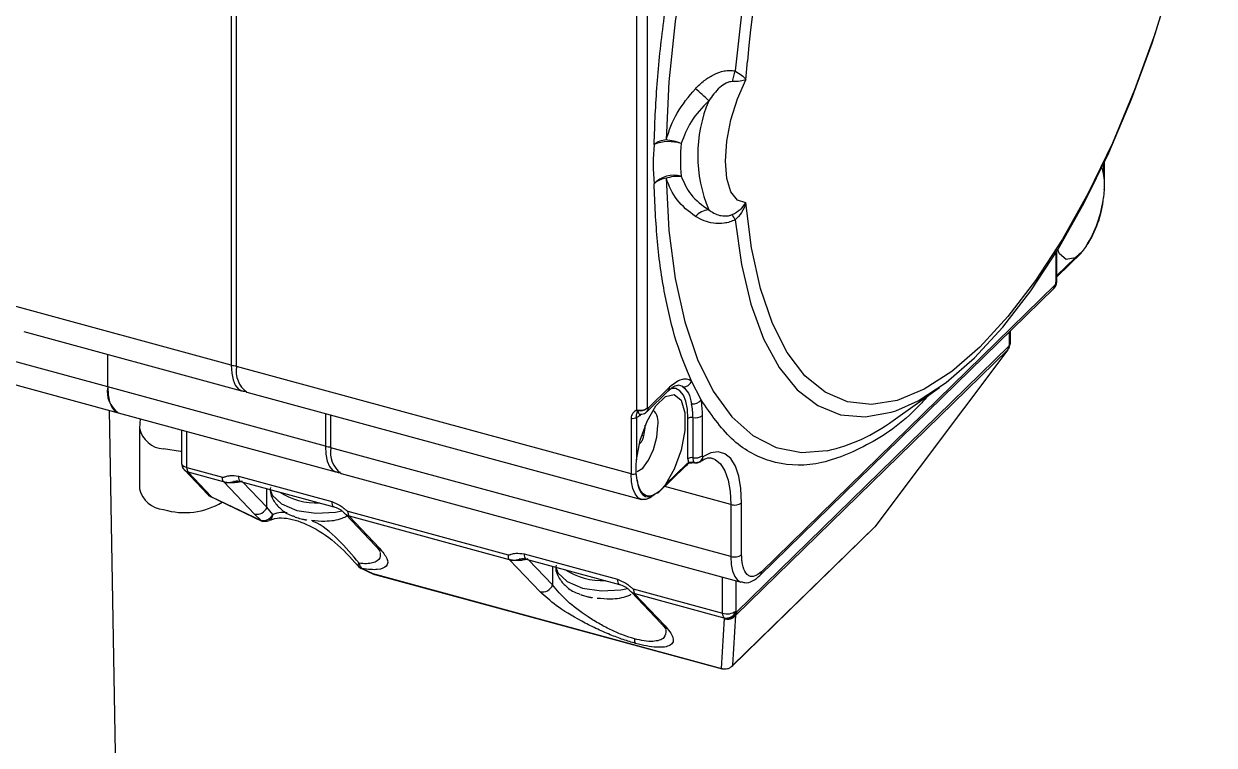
# Model space of a CAD drawing. Header units: millimetres. Extents: x 0 to 3353, y 0 to 2591.
# Drawn here: x 2685.3 to 2744.3, y 1877.1 to 1912.8 of the extents above; entities that cross this region are included whole.
import ezdxf

# ---------------------------------------------------------------- set-up
doc = ezdxf.new("R2010")
doc.units = ezdxf.units.MM
doc.header["$LTSCALE"] = 12

msp = doc.modelspace()

# ---------------------------------------------------------------- linework, layer by layer
at = {"color": 7, "linetype": 'Continuous', "lineweight": 25}
for p, q in [((2695.58, 1925.936), (2695.58, 1895.935)), ((2695.845, 1895.863), (2695.845, 1925.864)), ((2715.656, 1920.479), (2715.656, 1893.703)), ((2716.197, 1893.829), (2716.197, 1920.566)), ((2689.457, 1894.851), (2635.065, 1909.633)), ((2635.576, 1908.36), (2689.968, 1893.577)), ((2738.708, 1905.714), (2738.809, 1905.265)), ((2738.832, 1904.663), (2738.832, 1905.977)), ((2738.823, 1904.632), (2738.79, 1904.228)), ((2736.478, 1900.125), (2736.478, 1901.568)), ((2736.478, 1900.31), (2737.699, 1901.501)), ((2737.937, 1901.827), (2737.733, 1901.567)), ((2721.769, 1885.515), (2736.349, 1899.745)), ((2736.401, 1899.913), (2721.844, 1885.705)), ((2695.58, 1895.935), (2684.79, 1898.867)), ((2685.301, 1897.594), (2696.091, 1894.661)), ((2734.182, 1897.087), (2734.182, 1897.63)), ((2720.575, 1883.545), (2734.046, 1896.693)), ((2734.093, 1896.872), (2720.622, 1883.724)), ((2734.046, 1896.693), (2727.456, 1887.934)), ((2734.125, 1896.967), (2734.093, 1896.872)), ((2734.125, 1896.834), (2734.157, 1896.929)), ((2689.457, 1894.851), (2689.457, 1896.464)), ((2715.391, 1890.551), (2695.845, 1895.863)), ((2700.247, 1891.918), (2689.457, 1894.851)), ((2717.293, 1894.842), (2716.243, 1893.817)), ((2718.859, 1894.209), (2718.373, 1895.145)), ((2728.367, 1893.196), (2730.665, 1894.822)), ((2696.356, 1894.589), (2715.902, 1889.277)), ((2716.169, 1893.627), (2717.219, 1894.652)), ((2689.523, 1893.698), (2689.922, 1871.09)), ((2689.968, 1893.577), (2700.758, 1890.645)), ((2691.061, 1893.28), (2691.028, 1892.806)), ((2700.512, 1891.846), (2700.512, 1893.46)), ((2715.391, 1893.309), (2715.391, 1890.551)), ((2715.661, 1893.352), (2715.661, 1891.243)), ((2718.205, 1891.3), (2718.205, 1893.291)), ((2718.444, 1893.34), (2718.444, 1891.349)), ((2718.923, 1891.449), (2718.923, 1893.44)), ((2691.028, 1892.806), (2691.028, 1889.806)), ((2693.116, 1892.722), (2693.116, 1891.089)), ((2720.323, 1886.462), (2700.512, 1891.846)), ((2693.254, 1890.744), (2694.413, 1889.526)), ((2693.382, 1890.861), (2695.147, 1890.381)), ((2716.697, 1889.575), (2718.097, 1890.941)), ((2717.088, 1890.015), (2718.135, 1891.036)), ((2718.098, 1890.942), (2718.18, 1891.019)), ((2718.135, 1891.036), (2718.223, 1891.119)), ((2695.193, 1890.156), (2693.443, 1890.632)), ((2694.602, 1889.414), (2693.443, 1890.632)), ((2696.728, 1888.558), (2695.214, 1890.146)), ((2695.934, 1890.431), (2700.559, 1889.174)), ((2696.036, 1890.176), (2700.662, 1888.919)), ((2701.023, 1890.573), (2720.834, 1885.188)), ((2715.68, 1890.243), (2715.642, 1890.579)), ((2716.732, 1889.641), (2716.534, 1889.509)), ((2694.443, 1889.475), (2697.125, 1888.198)), ((2694.602, 1889.414), (2697.065, 1888.242)), ((2720.323, 1889.034), (2720.323, 1886.462)), ((2720.864, 1886.548), (2720.864, 1889.12)), ((2697.065, 1888.242), (2696.728, 1888.558)), ((2697.632, 1888.54), (2697.344, 1888.894)), ((2701.258, 1888.534), (2702.73, 1886.987)), ((2701.347, 1888.696), (2709.297, 1886.535)), ((2701.42, 1888.46), (2701.412, 1888.459)), ((2701.412, 1888.459), (2702.919, 1886.875)), ((2701.421, 1888.464), (2709.344, 1886.31)), ((2720.382, 1881.017), (2727.409, 1887.875)), ((2727.456, 1887.934), (2720.429, 1881.076)), ((2702.737, 1886.98), (2702.957, 1886.697)), ((2710.085, 1886.585), (2714.71, 1885.328)), ((2710.879, 1884.712), (2709.364, 1886.3)), ((2709.878, 1886.332), (2709.844, 1886.326)), ((2710.187, 1886.33), (2714.812, 1885.073)), ((2701.899, 1885.926), (2702.65, 1885.569)), ((2702.062, 1885.863), (2702.591, 1885.611)), ((2702.591, 1885.611), (2719.86, 1880.918)), ((2702.633, 1885.586), (2719.902, 1880.892)), ((2715.497, 1884.85), (2719.915, 1883.65)), ((2712.986, 1884.539), (2713.251, 1884.467)), ((2715.408, 1884.688), (2716.881, 1883.141)), ((2715.571, 1884.615), (2715.562, 1884.613)), ((2715.562, 1884.613), (2717.07, 1883.029)), ((2715.572, 1884.618), (2719.975, 1883.421)), ((2720.622, 1883.724), (2720.591, 1883.757)), ((2716.887, 1883.134), (2717.117, 1882.848)), ((2719.86, 1880.918), (2720.007, 1883.388)), ((2719.975, 1883.421), (2720.007, 1883.388)), ((2720.429, 1881.076), (2720.575, 1883.545))]:
    msp.add_line(p, q, dxfattribs=at)
at = {"color": 8, "linetype": 'Continuous', "lineweight": 25}
for p, q in [((2721.075, 1910.063), (2721.15, 1910.981)), ((2738.809, 1905.265), (2738.809, 1905.928)), ((2736.432, 1901.493), (2736.432, 1900.029)), ((2736.478, 1900.369), (2737.382, 1901.251)), ((2734.125, 1897.574), (2734.125, 1896.967)), ((2700.247, 1893.532), (2700.247, 1891.918)), ((2715.877, 1893.505), (2715.801, 1893.43)), ((2693.382, 1890.861), (2693.382, 1892.649)), ((2697.344, 1888.894), (2696.154, 1890.144)), ((2697.344, 1888.894), (2697.344, 1889.821)), ((2720.323, 1889.034), (2717.053, 1889.922)), ((2711.494, 1885.048), (2710.305, 1886.298)), ((2711.494, 1885.975), (2711.494, 1885.048)), ((2719.915, 1883.65), (2719.915, 1885.438)), ((2720.591, 1883.757), (2720.591, 1885.255))]:
    msp.add_line(p, q, dxfattribs=at)
at = {"color": 8, "linetype": 'Continuous', "lineweight": 25, "flags": 128}
for points in [[(2739.463, 1945.257), (2739.121, 1945.514), (2737.961, 1946.107), (2736.702, 1946.351), (2735.361, 1946.244), (2733.954, 1945.786), (2732.499, 1944.983), (2731.016, 1943.846), (2729.524, 1942.389), (2728.04, 1940.631), (2726.586, 1938.594), (2725.179, 1936.306), (2723.837, 1933.795), (2722.578, 1931.093), (2721.418, 1928.235), (2720.372, 1925.259), (2719.453, 1922.201), (2718.673, 1919.102), (2718.043, 1916.002), (2717.569, 1912.94), (2717.259, 1909.955), (2717.116, 1907.087)], [(2741.49, 1941.768), (2741.195, 1942.082), (2740.175, 1942.867), (2739.049, 1943.318), (2737.833, 1943.429), (2736.542, 1943.197), (2735.195, 1942.627), (2733.81, 1941.726), (2732.405, 1940.506), (2731.001, 1938.985), (2729.615, 1937.182), (2728.268, 1935.122), (2726.978, 1932.834), (2725.761, 1930.349), (2724.635, 1927.7), (2723.616, 1924.925), (2722.716, 1922.06), (2721.949, 1919.145), (2721.324, 1916.22), (2720.851, 1913.325), (2720.536, 1910.499)], [(2717.116, 1905.191), (2717.259, 1902.602), (2717.569, 1900.223), (2718.043, 1898.085), (2718.673, 1896.216), (2719.453, 1894.64), (2720.372, 1893.376), (2721.418, 1892.442), (2722.578, 1891.849), (2723.837, 1891.604), (2725.108, 1891.698)], [(2720.536, 1903.127), (2720.851, 1900.916), (2721.324, 1898.944), (2721.949, 1897.238), (2722.716, 1895.821), (2723.616, 1894.713), (2724.635, 1893.928), (2725.761, 1893.477), (2726.978, 1893.366), (2728.268, 1893.598), (2728.503, 1893.674)], [(2734.093, 1896.872), (2734.118, 1896.851), (2734.126, 1896.836), (2734.125, 1896.834)], [(2734.157, 1896.929), (2734.157, 1896.931), (2734.15, 1896.946), (2734.125, 1896.967)], [(2695.58, 1895.935), (2695.602, 1895.539), (2695.669, 1895.202), (2695.777, 1894.936), (2695.922, 1894.753), (2696.083, 1894.664)], [(2718.205, 1893.291), (2718.179, 1893.75), (2718.102, 1894.141), (2717.977, 1894.449), (2717.808, 1894.661), (2717.603, 1894.77), (2717.369, 1894.772), (2717.352, 1894.768)], [(2715.72, 1893.667), (2715.733, 1893.611), (2715.751, 1893.565), (2715.775, 1893.531), (2715.803, 1893.51), (2715.832, 1893.503)], [(2716.02, 1892.439), (2716.08, 1892.826), (2716.091, 1892.963)], [(2700.247, 1891.918), (2700.269, 1891.522), (2700.336, 1891.185), (2700.444, 1890.92), (2700.589, 1890.737), (2700.75, 1890.647)], [(2693.116, 1891.651), (2693.07, 1891.653), (2692.228, 1891.782)], [(2719.403, 1891.326), (2719.551, 1891.268), (2719.817, 1891.051), (2720.033, 1890.706), (2720.193, 1890.245), (2720.29, 1889.682), (2720.323, 1889.034)], [(2693.116, 1891.089), (2693.118, 1891.062), (2693.138, 1891.013), (2693.176, 1890.966), (2693.231, 1890.924), (2693.301, 1890.889), (2693.382, 1890.861)], [(2697.505, 1889.777), (2697.608, 1889.501), (2698.073, 1889.06), (2698.83, 1888.743), (2699.765, 1888.6), (2700.735, 1888.651), (2701.06, 1888.716)], [(2700.559, 1889.174), (2700.564, 1889.094), (2700.577, 1889.027), (2700.599, 1888.974), (2700.628, 1888.937), (2700.662, 1888.919)], [(2710.085, 1886.585), (2710.089, 1886.506), (2710.103, 1886.438), (2710.124, 1886.385), (2710.153, 1886.348), (2710.187, 1886.33)], [(2720.323, 1886.462), (2720.346, 1886.066), (2720.412, 1885.729), (2720.52, 1885.463), (2720.665, 1885.28), (2720.831, 1885.189)], [(2711.656, 1885.931), (2711.759, 1885.655), (2712.223, 1885.214), (2712.981, 1884.897), (2713.916, 1884.754), (2714.886, 1884.806), (2715.211, 1884.871)], [(2714.71, 1885.328), (2714.714, 1885.248), (2714.728, 1885.181), (2714.749, 1885.128), (2714.778, 1885.091), (2714.812, 1885.073)]]:
    msp.add_lwpolyline(points, dxfattribs=at)
at = {"color": 7, "linetype": 'Continuous', "lineweight": 25, "flags": 128}
for points in [[(2728.503, 1893.674), (2729.615, 1894.168), (2731.001, 1895.069), (2732.405, 1896.289), (2733.81, 1897.81), (2735.195, 1899.613), (2736.542, 1901.673), (2737.833, 1903.961), (2739.049, 1906.446), (2740.175, 1909.095), (2741.195, 1911.87), (2742.094, 1914.735), (2742.861, 1917.65), (2743.486, 1920.575), (2743.959, 1923.47), (2744.274, 1926.296)], [(2742.203, 1915.172), (2741.33, 1912.326), (2740.333, 1909.566), (2739.229, 1906.93), (2738.031, 1904.455), (2736.757, 1902.176), (2735.425, 1900.126), (2734.055, 1898.334), (2732.664, 1896.824), (2731.274, 1895.619), (2729.903, 1894.736), (2728.571, 1894.186), (2727.297, 1893.979), (2726.1, 1894.115), (2724.995, 1894.595), (2723.998, 1895.411), (2723.125, 1896.551), (2722.386, 1897.999), (2721.793, 1899.735), (2721.354, 1901.734), (2721.075, 1903.968)], [(2721.075, 1903.968), (2720.658, 1904.099), (2720.336, 1904.51), (2720.133, 1905.169), (2720.063, 1906.028), (2720.133, 1907.023), (2720.336, 1908.079), (2720.658, 1909.119), (2721.075, 1910.063)], [(2738.823, 1904.632), (2738.83, 1904.649), (2738.832, 1904.663)], [(2737.382, 1901.251), (2736.945, 1901.157), (2736.61, 1901.445), (2736.523, 1901.642)], [(2689.457, 1894.851), (2689.479, 1894.455), (2689.546, 1894.117), (2689.654, 1893.852), (2689.799, 1893.669), (2689.968, 1893.577)], [(2715.661, 1891.243), (2715.842, 1892.223), (2716.177, 1893.165), (2716.615, 1893.924), (2717.088, 1894.386), (2717.525, 1894.481), (2717.86, 1894.192), (2718.041, 1893.566), (2718.041, 1892.696), (2717.86, 1891.716), (2717.525, 1890.775), (2717.088, 1890.015)], [(2716.243, 1893.817), (2716.236, 1893.811), (2716.229, 1893.807), (2716.222, 1893.805), (2716.215, 1893.806), (2716.209, 1893.808), (2716.204, 1893.813), (2716.2, 1893.82), (2716.197, 1893.829)], [(2715.68, 1890.664), (2715.681, 1890.664), (2715.967, 1890.838), (2716.253, 1891.222), (2716.495, 1891.756), (2716.657, 1892.358), (2716.713, 1892.939)], [(2718.444, 1891.349), (2718.447, 1891.289), (2718.454, 1891.235), (2718.466, 1891.188), (2718.483, 1891.149), (2718.504, 1891.12), (2718.529, 1891.1), (2718.557, 1891.091), (2718.588, 1891.092)], [(2718.947, 1891.393), (2718.941, 1891.395), (2718.937, 1891.399), (2718.933, 1891.404), (2718.929, 1891.41), (2718.926, 1891.418), (2718.925, 1891.427), (2718.923, 1891.438), (2718.923, 1891.449)], [(2720.864, 1889.12), (2720.828, 1889.821), (2720.723, 1890.431), (2720.552, 1890.932), (2720.32, 1891.308), (2720.033, 1891.547), (2719.702, 1891.642), (2719.336, 1891.591), (2718.947, 1891.393)], [(2716.558, 1889.547), (2716.33, 1889.366), (2716.111, 1889.274), (2715.909, 1889.275), (2715.733, 1889.369), (2715.588, 1889.552), (2715.48, 1889.817), (2715.413, 1890.155), (2715.391, 1890.551)], [(2716.534, 1889.509), (2716.384, 1889.457), (2716.243, 1889.448), (2716.112, 1889.481), (2715.993, 1889.556), (2715.889, 1889.672), (2715.801, 1889.828), (2715.731, 1890.019), (2715.68, 1890.243)], [(2715.68, 1890.243), (2715.722, 1890), (2715.786, 1889.793), (2715.871, 1889.627), (2715.976, 1889.507), (2716.097, 1889.433), (2716.232, 1889.409), (2716.379, 1889.434), (2716.534, 1889.509)], [(2727.409, 1887.875), (2727.425, 1887.891), (2727.456, 1887.934)], [(2720.429, 1881.076), (2720.398, 1881.033), (2720.382, 1881.017)]]:
    msp.add_lwpolyline(points, dxfattribs=at)
at = {"color": 7, "linetype": 'Continuous', "lineweight": 25}
for centre, radius, start, end in [((2778.086, 1905.913), 57.161, 149.88499, 174.91311), ((2722.819, 1909.634), 2.441, 159.2408, 171.9871), ((2713.472, 1903.28), 8.138, 44.91319, 51.17098), ((2725.651, 1906.323), 6.963, 157.15918, 202.84082), ((2725.833, 1905.888), 9.356, 174.04044, 185.95956), ((2717.21, 1905.969), 1.121, 94.78999, 127.4934), ((2717.262, 1904.997), 2.002, 72.31284, 111.52932), ((2725.625, 1906.095), 7.797, 174.04044, 185.95956), ((2717.499, 1904.006), 1.332, 73.83915, 136.88195), ((2717.265, 1904.106), 1.096, 97.79995, 132.30297), ((2733.025, 1904.925), 5.807, 327.75714, 353.09924), ((2733.781, 1904.657), 5.027, 325.75042, 355.10596), ((2719.278, 1902.694), 0.927, 92.67635, 139.40929), ((2608.097, 1845.531), 126.332, 27.12321, 27.25687), ((2736.183, 1900.033), 0.249, 331.0353, 358.98669), ((2733.747, 1896.867), 0.346, 329.87266, 0.88876), ((2733.651, 1896.992), 0.5, 322.98292, 341.58054), ((2733.682, 1897.087), 0.5, 341.58054, 0), ((2697.1, 1895.627), 1.277, 169.35156, 234.37442), ((2690.712, 1894.615), 1.277, 169.35156, 234.37442), ((2717.033, 1894.834), 0.26, 315.52287, 1.74289), ((2717.679, 1894.431), 0.505, 56.69898, 85.4473), ((2717.977, 1895.267), 0.414, 267.11135, 342.95752), ((2718.463, 1894.519), 0.502, 261.25328, 321.89052), ((2714.684, 1893.473), 4.239, 359.54865, 9.99981), ((2715.881, 1893.871), 0.281, 216.68513, 231.63349), ((2716.084, 1893.711), 0.366, 181.0283, 186.81428), ((2715.898, 1893.109), 0.833, 348.2306, 46.57905), ((2714.684, 1893.37), 3.76, 359.54865, 9.99981), ((2715.483, 1893.603), 0.308, 252.69603, 305.39891), ((2718.379, 1893.05), 0.297, 77.45918, 126.02418), ((2718.573, 1893.921), 0.595, 257.45918, 306.02418), ((2723.26, 1900.01), 8.516, 282.53305, 306.85037), ((2701.767, 1891.61), 1.277, 169.35156, 234.37442), ((2718.379, 1891.059), 0.297, 77.45918, 126.02418), ((2719.006, 1891.29), 0.802, 179.31567, 192.28762), ((2718.573, 1891.93), 0.595, 257.45918, 306.02418), ((2693.616, 1891.089), 0.5, 180, 223.58527), ((2693.727, 1890.829), 0.346, 174.78454, 214.80875), ((2718.087, 1891.118), 0.136, 313.24883, 0.57059), ((2715.483, 1890.871), 0.333, 254.01336, 298.65091), ((2692.32, 1890.104), 1.325, 192.96618, 266.03086), ((2694.707, 1889.807), 0.407, 223.73036, 255.1071), ((2716.611, 1889.662), 0.123, 314.81112, 349.95018), ((2693.265, 1892.241), 3.612, 253.31288, 301.08122), ((2720.507, 1889.622), 0.616, 252.69603, 305.39891), ((2696.845, 1889.076), 0.531, 257.33717, 340.00776), ((2697.238, 1888.698), 0.5, 250.48774, 295.47083), ((2720.507, 1887.051), 0.616, 252.69603, 305.39891), ((2702.235, 1886.32), 0.5, 218.91251, 244.57407), ((2702.657, 1885.671), 0.0889, 222.1149, 254.22378), ((2721.586, 1885.696), 0.258, 315.35447, 1.91129), ((2710.995, 1885.23), 0.531, 257.33717, 340.00776), ((2720.259, 1883.618), 0.346, 174.78454, 214.80875), ((2720.144, 1884.386), 0.771, 252.69603, 305.39891), ((2720.092, 1883.939), 0.531, 257.33717, 340.00776), ((2720.123, 1883.906), 0.531, 257.33717, 340.00776), ((2720.276, 1883.719), 0.346, 329.87266, 0.88876), ((2715.892, 1882.352), 0.346, 174.78454, 214.80874), ((2719.926, 1880.978), 0.0889, 222.1149, 254.22378)]:
    msp.add_arc(centre, radius, start, end, dxfattribs=at)
at = {"color": 8, "linetype": 'Continuous', "lineweight": 25}
for centre, radius, start, end in [((2737.612, 1901.589), 0.123, 314.81112, 349.95018), ((2736.344, 1900.13), 0.135, 310.9843, 357.6538), ((2734.017, 1897.093), 0.166, 310.64064, 357.99746), ((2695.855, 1896.977), 1.078, 255.21745, 269.48801), ((2715.983, 1893.81), 0.26, 315.55443, 1.74204), ((2715.938, 1893.433), 0.137, 148.73248, 181.03724), ((2692.32, 1893.103), 1.325, 192.91724, 266.04018), ((2716.291, 1893.474), 1.07, 249.40367, 255.34246), ((2700.522, 1892.96), 1.078, 255.21745, 269.48801), ((2693.547, 1891.025), 0.407, 223.73036, 255.1071), ((2718.006, 1891.032), 0.129, 315.35447, 1.91129), ((2696.185, 1890.383), 0.255, 169.35156, 234.37442), ((2699.845, 1892.645), 3.539, 237.66276, 271.92822), ((2703.024, 1887.268), 0.407, 223.73036, 255.1071), ((2713.995, 1888.799), 3.539, 237.66276, 271.92822), ((2717.175, 1883.422), 0.407, 223.73036, 255.1071)]:
    msp.add_arc(centre, radius, start, end, dxfattribs=at)
at = {"color": 7, "linetype": 'Continuous', "lineweight": 25}
for points, knots in [([(2716.527, 1906.859), (2716.564, 1907.844), (2716.639, 1909.815), (2716.98, 1912.966), (2717.488, 1916.217), (2718.181, 1919.542), (2719.036, 1922.859), (2720.039, 1926.089), (2721.159, 1929.208), (2721.995, 1931.147), (2722.413, 1932.116)], [0, 0, 0, 0, 0.123286, 0.246553, 0.373296, 0.5, 0.626743, 0.753448, 0.876733, 1, 1, 1, 1]), ([(2718.574, 1909.62), (2718.715, 1909.759), (2718.985, 1910.026), (2719.471, 1910.335), (2719.911, 1910.497), (2720.277, 1910.541), (2720.452, 1910.513), (2720.536, 1910.499)], [0, 0, 0, 0, 0.260979, 0.499861, 0.750194, 0.878746, 1, 1, 1, 1]), ([(2720.536, 1910.499), (2720.655, 1910.43), (2720.902, 1910.285), (2721.016, 1910.139), (2721.075, 1910.063)], [0, 0, 0, 0, 0.480833, 1, 1, 1, 1]), ([(2717.116, 1907.087), (2717.271, 1907.54), (2717.583, 1908.446), (2718.243, 1909.228), (2718.574, 1909.62)], [0, 0, 0, 0, 0.499327, 1, 1, 1, 1]), ([(2720.401, 1909.974), (2720.354, 1909.971), (2720.251, 1909.964), (2720.035, 1909.872), (2719.65, 1909.599), (2719.404, 1909.259), (2719.235, 1909.026)], [0, 0, 0, 0, 0.097616, 0.214511, 0.460745, 1, 1, 1, 1]), ([(2721.075, 1910.063), (2720.989, 1910.034), (2720.822, 1909.977), (2720.539, 1909.975), (2720.401, 1909.974)], [0, 0, 0, 0, 0.516283, 1, 1, 1, 1]), ([(2719.235, 1909.026), (2718.915, 1908.689), (2718.304, 1908.047), (2718.01, 1907.273), (2717.87, 1906.904)], [0, 0, 0, 0, 0.52405, 1, 1, 1, 1]), ([(2718.373, 1895.145), (2718.111, 1895.78), (2717.584, 1897.053), (2717.033, 1899.396), (2716.65, 1901.997), (2716.568, 1903.943), (2716.527, 1904.916)], [0, 0, 0, 0, 0.249052, 0.499997, 0.750018, 1, 1, 1, 1]), ([(2718.574, 1903.298), (2718.244, 1903.546), (2717.583, 1904.042), (2717.272, 1904.808), (2717.116, 1905.191)], [0, 0, 0, 0, 0.500493, 1, 1, 1, 1]), ([(2717.87, 1905.285), (2718.01, 1904.965), (2718.304, 1904.292), (2718.915, 1903.851), (2719.235, 1903.62)], [0, 0, 0, 0, 0.47595, 1, 1, 1, 1]), ([(2738.809, 1905.265), (2738.816, 1905.16), (2738.825, 1905.027), (2738.826, 1904.811), (2738.824, 1904.706), (2738.823, 1904.632)], [0, 0, 0, 0, 0.528435, 0.670783, 1, 1, 1, 1]), ([(2720.401, 1903.389), (2720.539, 1903.465), (2720.822, 1903.624), (2720.989, 1903.851), (2721.075, 1903.968)], [0, 0, 0, 0, 0.483717, 1, 1, 1, 1]), ([(2721.075, 1903.968), (2721.016, 1903.799), (2720.902, 1903.475), (2720.655, 1903.24), (2720.536, 1903.127)], [0, 0, 0, 0, 0.519167, 1, 1, 1, 1]), ([(2720.536, 1903.127), (2720.451, 1903.089), (2720.274, 1903.012), (2719.905, 1902.938), (2719.465, 1902.945), (2718.982, 1903.066), (2718.714, 1903.218), (2718.574, 1903.298)], [0, 0, 0, 0, 0.122233, 0.252767, 0.503672, 0.740978, 1, 1, 1, 1]), ([(2719.235, 1903.62), (2719.403, 1903.511), (2719.649, 1903.35), (2720.034, 1903.31), (2720.25, 1903.333), (2720.354, 1903.372), (2720.401, 1903.389)], [0, 0, 0, 0, 0.537778, 0.784243, 0.901855, 1, 1, 1, 1]), ([(2737.733, 1901.567), (2737.67, 1901.5), (2737.55, 1901.374), (2737.436, 1901.291), (2737.382, 1901.251)], [0, 0, 0, 0, 0.527558, 1, 1, 1, 1]), ([(2736.364, 1899.764), (2736.385, 1899.797), (2736.437, 1899.882), (2736.473, 1900.01), (2736.477, 1900.098), (2736.478, 1900.125)], [0, 0, 0, 0, 0.312922, 0.784474, 1, 1, 1, 1]), ([(2736.335, 1899.733), (2736.355, 1899.757), (2736.397, 1899.806), (2736.399, 1899.877), (2736.401, 1899.913)], [0, 0, 0, 0, 0.490332, 1, 1, 1, 1]), ([(2736.401, 1899.913), (2736.403, 1899.891), (2736.408, 1899.84), (2736.384, 1899.797), (2736.37, 1899.773)], [0, 0, 0, 0, 0.4307221, 1, 1, 1, 1]), ([(2717.219, 1894.652), (2717.288, 1894.713), (2717.482, 1894.885), (2717.657, 1894.946), (2717.704, 1894.929), (2717.714, 1894.926)], [0, 0, 0, 0, 0.301467, 0.850109, 1, 1, 1, 1]), ([(2718.373, 1895.145), (2718.296, 1895.184), (2718.206, 1895.229), (2718.036, 1895.243), (2717.77, 1895.22), (2717.49, 1894.998), (2717.293, 1894.842)], [0, 0, 0, 0, 0.25043, 0.292267, 0.501113, 1, 1, 1, 1]), ([(2717.956, 1894.853), (2718.054, 1894.766), (2718.249, 1894.592), (2718.341, 1894.212), (2718.387, 1894.023)], [0, 0, 0, 0, 0.501698, 1, 1, 1, 1]), ([(2696.079, 1894.683), (2696.107, 1894.667), (2696.181, 1894.626), (2696.265, 1894.642), (2696.318, 1894.652)], [0, 0, 0, 0, 0.377144, 1, 1, 1, 1]), ([(2715.656, 1893.703), (2715.589, 1893.657), (2715.487, 1893.586), (2715.404, 1893.441), (2715.395, 1893.352), (2715.391, 1893.309)], [0, 0, 0, 0, 0.499643, 0.758209, 1, 1, 1, 1]), ([(2715.656, 1893.703), (2715.667, 1893.705), (2715.686, 1893.707), (2715.708, 1893.705), (2715.718, 1893.704)], [0, 0, 0, 0, 0.53686, 1, 1, 1, 1]), ([(2715.661, 1893.352), (2715.659, 1893.395), (2715.654, 1893.498), (2715.688, 1893.595), (2715.707, 1893.651)], [0, 0, 0, 0, 0.42174, 1, 1, 1, 1]), ([(2715.707, 1893.651), (2715.709, 1893.655), (2715.711, 1893.661), (2715.716, 1893.666), (2715.718, 1893.667), (2715.719, 1893.668), (2715.72, 1893.667), (2715.72, 1893.667)], [0, 0, 0, 0, 0.672578, 0.86906, 0.939725, 0.97061, 1, 1, 1, 1]), ([(2715.718, 1893.704), (2715.766, 1893.7), (2715.86, 1893.69), (2716.002, 1893.714), (2716.122, 1893.76), (2716.172, 1893.806), (2716.197, 1893.829)], [0, 0, 0, 0, 0.259845, 0.513049, 0.759726, 1, 1, 1, 1]), ([(2716.197, 1893.829), (2716.18, 1893.808), (2716.143, 1893.761), (2716.045, 1893.702), (2715.927, 1893.668), (2715.812, 1893.658), (2715.752, 1893.664), (2715.72, 1893.667)], [0, 0, 0, 0, 0.1687752, 0.3918424, 0.668391, 0.8274775, 1, 1, 1, 1]), ([(2715.832, 1893.506), (2715.839, 1893.504), (2715.891, 1893.492), (2715.987, 1893.515), (2716.094, 1893.561), (2716.147, 1893.608), (2716.169, 1893.627)], [0, 0, 0, 0, 0.055054, 0.431183, 0.759174, 1, 1, 1, 1]), ([(2715.808, 1893.501), (2715.808, 1893.503), (2715.809, 1893.506), (2715.828, 1893.501), (2715.832, 1893.5)], [0, 0, 0, 0, 0.791848, 1, 1, 1, 1]), ([(2715.81, 1892.04), (2715.829, 1892.059), (2715.896, 1892.124), (2715.968, 1892.263), (2716.003, 1892.383), (2716.02, 1892.439)], [0, 0, 0, 0, 0.1736253, 0.6102332, 1, 1, 1, 1]), ([(2718.947, 1891.393), (2718.937, 1891.351), (2718.918, 1891.266), (2718.841, 1891.168), (2718.735, 1891.105), (2718.651, 1891.103), (2718.609, 1891.102)], [0, 0, 0, 0, 0.245647, 0.494096, 0.745504, 1, 1, 1, 1]), ([(2718.783, 1891.135), (2718.862, 1891.184), (2719.089, 1891.324), (2719.28, 1891.371), (2719.376, 1891.321), (2719.396, 1891.31)], [0, 0, 0, 0, 0.297759, 0.851197, 1, 1, 1, 1]), ([(2715.642, 1890.579), (2715.639, 1890.648), (2715.631, 1890.829), (2715.643, 1891.053), (2715.658, 1891.21), (2715.661, 1891.243)], [0, 0, 0, 0, 0.329179, 0.856625, 1, 1, 1, 1]), ([(2718.212, 1891.069), (2718.226, 1891.073), (2718.321, 1891.103), (2718.441, 1891.105), (2718.542, 1891.108)], [0, 0, 0, 0, 0.149086, 1, 1, 1, 1]), ([(2718.562, 1891.091), (2718.489, 1891.101), (2718.364, 1891.117), (2718.264, 1891.119), (2718.223, 1891.119)], [0, 0, 0, 0, 0.584354, 1, 1, 1, 1]), ([(2718.588, 1891.092), (2718.616, 1891.092), (2718.672, 1891.092), (2718.769, 1891.122), (2718.823, 1891.173), (2718.857, 1891.205)], [0, 0, 0, 0, 0.2834357, 0.5449408, 1, 1, 1, 1]), ([(2695.193, 1890.156), (2695.183, 1890.172), (2695.163, 1890.201), (2695.144, 1890.278), (2695.146, 1890.343), (2695.147, 1890.381)], [0, 0, 0, 0, 0.3337, 0.611807, 1, 1, 1, 1]), ([(2695.147, 1890.381), (2695.148, 1890.381), (2695.16, 1890.378), (2695.193, 1890.384), (2695.242, 1890.397), (2695.353, 1890.432), (2695.571, 1890.488), (2695.794, 1890.453), (2695.934, 1890.431)], [0, 0, 0, 0, 0.006443, 0.040921, 0.125461, 0.209052, 0.502207, 1, 1, 1, 1]), ([(2695.214, 1890.146), (2695.209, 1890.148), (2695.203, 1890.151), (2695.196, 1890.154), (2695.194, 1890.156), (2695.193, 1890.156)], [0, 0, 0, 0, 0.59278, 0.813426, 1, 1, 1, 1]), ([(2696.12, 1890.18), (2696.058, 1890.162), (2695.936, 1890.127), (2695.727, 1890.103), (2695.546, 1890.1), (2695.425, 1890.107), (2695.312, 1890.12), (2695.246, 1890.137), (2695.214, 1890.146)], [0, 0, 0, 0, 0.307013, 0.602411, 0.729207, 0.833292, 0.916688, 1, 1, 1, 1]), ([(2695.746, 1890.185), (2695.74, 1890.182), (2695.725, 1890.176), (2695.706, 1890.173), (2695.694, 1890.172)], [0, 0, 0, 0, 0.397817, 1, 1, 1, 1]), ([(2695.755, 1890.185), (2695.782, 1890.19), (2695.837, 1890.201), (2695.928, 1890.199), (2695.984, 1890.188), (2696.023, 1890.181)], [0, 0, 0, 0, 0.241536, 0.481465, 1, 1, 1, 1]), ([(2700.746, 1890.666), (2700.774, 1890.651), (2700.848, 1890.61), (2700.932, 1890.626), (2700.984, 1890.635)], [0, 0, 0, 0, 0.377144, 1, 1, 1, 1]), ([(2697.518, 1889.874), (2697.512, 1889.832), (2697.48, 1889.61), (2697.653, 1889.216), (2698.018, 1888.792), (2698.385, 1888.532), (2698.662, 1888.456), (2698.71, 1888.443)], [0, 0, 0, 0, 0.064205, 0.338852, 0.608343, 0.931632, 1, 1, 1, 1]), ([(2717.088, 1890.015), (2717.024, 1889.939), (2716.903, 1889.794), (2716.787, 1889.69), (2716.732, 1889.641)], [0, 0, 0, 0, 0.528525, 1, 1, 1, 1]), ([(2700.559, 1889.174), (2700.7, 1889.119), (2700.911, 1889.038), (2701.11, 1888.884), (2701.201, 1888.807), (2701.252, 1888.764), (2701.299, 1888.725), (2701.329, 1888.704), (2701.341, 1888.698), (2701.345, 1888.697), (2701.347, 1888.696)], [0, 0, 0, 0, 0.497705, 0.748642, 0.791452, 0.874487, 0.958919, 0.984618, 0.993517, 1, 1, 1, 1]), ([(2700.647, 1888.925), (2700.736, 1888.894), (2700.869, 1888.849), (2701.038, 1888.744), (2701.109, 1888.676), (2701.147, 1888.64)], [0, 0, 0, 0, 0.480955, 0.718896, 1, 1, 1, 1]), ([(2697.065, 1888.242), (2697.116, 1888.235), (2697.221, 1888.223), (2697.388, 1888.281), (2697.538, 1888.389), (2697.601, 1888.49), (2697.632, 1888.54)], [0, 0, 0, 0, 0.241726, 0.5, 0.758274, 1, 1, 1, 1]), ([(2697.456, 1888.248), (2697.581, 1888.292), (2697.84, 1888.383), (2698.507, 1888.36), (2699.504, 1888.018), (2700.762, 1887.197), (2701.479, 1886.409), (2701.846, 1886.006)], [0, 0, 0, 0, 0.103387, 0.212775, 0.453356, 0.720721, 1, 1, 1, 1]), ([(2698.741, 1888.418), (2698.741, 1888.418), (2698.738, 1888.417), (2698.743, 1888.415), (2698.754, 1888.41), (2698.78, 1888.402), (2698.812, 1888.392), (2698.832, 1888.386), (2698.835, 1888.385)], [0, 0, 0, 0, 0.030457, 0.206402, 0.387879, 0.666441, 0.946502, 1, 1, 1, 1]), ([(2698.835, 1888.385), (2698.879, 1888.371), (2698.967, 1888.344), (2699.056, 1888.323), (2699.101, 1888.313)], [0, 0, 0, 0, 0.499429, 1, 1, 1, 1]), ([(2699.101, 1888.313), (2699.116, 1888.309), (2699.148, 1888.302), (2699.199, 1888.289), (2699.25, 1888.276), (2699.296, 1888.267), (2699.319, 1888.265), (2699.329, 1888.264)], [0, 0, 0, 0, 0.183605, 0.366771, 0.567122, 0.802223, 1, 1, 1, 1]), ([(2699.548, 1888.248), (2699.77, 1888.229), (2700.285, 1888.184), (2700.924, 1888.27), (2701.238, 1888.43), (2701.318, 1888.471)], [0, 0, 0, 0, 0.361421, 0.839249, 1, 1, 1, 1]), ([(2701.146, 1888.642), (2701.154, 1888.633), (2701.178, 1888.605), (2701.215, 1888.567), (2701.259, 1888.532), (2701.297, 1888.508), (2701.346, 1888.482), (2701.39, 1888.469), (2701.42, 1888.46)], [0, 0, 0, 0, 0.10393, 0.327555, 0.496341, 0.632929, 0.745386, 1, 1, 1, 1]), ([(2701.412, 1888.459), (2701.385, 1888.467), (2701.33, 1888.485), (2701.272, 1888.517), (2701.254, 1888.539), (2701.244, 1888.55)], [0, 0, 0, 0, 0.287012, 0.607753, 1, 1, 1, 1]), ([(2701.347, 1888.696), (2701.351, 1888.657), (2701.36, 1888.588), (2701.385, 1888.51), (2701.408, 1888.48), (2701.421, 1888.464)], [0, 0, 0, 0, 0.388333, 0.666405, 1, 1, 1, 1]), ([(2701.42, 1888.46), (2701.421, 1888.461), (2701.423, 1888.461), (2701.421, 1888.463), (2701.421, 1888.464)], [0, 0, 0, 0, 0.502367, 1, 1, 1, 1]), ([(2702.919, 1886.875), (2703.066, 1886.697), (2703.358, 1886.34), (2703.338, 1885.965), (2702.979, 1885.807), (2702.502, 1885.799), (2702.206, 1885.842), (2702.062, 1885.863)], [0, 0, 0, 0, 0.276487, 0.552324, 0.797194, 0.901534, 1, 1, 1, 1]), ([(2709.297, 1886.535), (2709.299, 1886.535), (2709.311, 1886.532), (2709.343, 1886.538), (2709.393, 1886.551), (2709.503, 1886.586), (2709.721, 1886.642), (2709.944, 1886.607), (2710.085, 1886.585)], [0, 0, 0, 0, 0.006443, 0.040921, 0.125461, 0.209052, 0.502207, 1, 1, 1, 1]), ([(2721.844, 1885.705), (2721.72, 1885.608), (2721.53, 1885.46), (2721.302, 1885.461), (2721.197, 1885.515), (2721.149, 1885.557), (2721.142, 1885.563), (2721.05, 1885.648), (2720.944, 1885.851), (2720.892, 1886.132), (2720.875, 1886.282), (2720.866, 1886.386), (2720.864, 1886.492), (2720.864, 1886.548)], [0, 0, 0, 0, 0.239396, 0.369568, 0.499903, 0.500532, 0.505193, 0.517877, 0.759375, 0.879575, 0.885602, 0.93951, 1, 1, 1, 1]), ([(2709.297, 1886.535), (2709.296, 1886.497), (2709.295, 1886.432), (2709.313, 1886.356), (2709.333, 1886.326), (2709.344, 1886.31)], [0, 0, 0, 0, 0.388193, 0.6663, 1, 1, 1, 1]), ([(2709.344, 1886.31), (2709.345, 1886.31), (2709.346, 1886.308), (2709.353, 1886.305), (2709.36, 1886.302), (2709.364, 1886.3)], [0, 0, 0, 0, 0.185176, 0.40458, 1, 1, 1, 1]), ([(2710.271, 1886.334), (2710.209, 1886.316), (2710.087, 1886.281), (2709.878, 1886.257), (2709.697, 1886.254), (2709.576, 1886.261), (2709.463, 1886.274), (2709.397, 1886.291), (2709.364, 1886.3)], [0, 0, 0, 0, 0.307013, 0.602411, 0.729207, 0.833292, 0.916688, 1, 1, 1, 1]), ([(2709.905, 1886.339), (2709.933, 1886.344), (2709.988, 1886.355), (2710.079, 1886.353), (2710.135, 1886.342), (2710.174, 1886.335)], [0, 0, 0, 0, 0.241536, 0.481465, 1, 1, 1, 1]), ([(2711.668, 1886.028), (2711.662, 1885.986), (2711.63, 1885.764), (2711.804, 1885.37), (2712.168, 1884.946), (2712.533, 1884.687), (2712.806, 1884.613), (2712.851, 1884.6)], [0, 0, 0, 0, 0.064503, 0.3404262, 0.6111692, 0.9359599, 1, 1, 1, 1]), ([(2720.836, 1885.216), (2720.897, 1885.194), (2721.083, 1885.124), (2721.43, 1885.234), (2721.652, 1885.418), (2721.769, 1885.515)], [0, 0, 0, 0, 0.185971, 0.569847, 1, 1, 1, 1]), ([(2715.548, 1882.383), (2715.368, 1882.438), (2714.996, 1882.552), (2714.405, 1882.809), (2713.811, 1883.118), (2713.012, 1883.608), (2712.126, 1884.291), (2711.711, 1884.788), (2711.494, 1885.048)], [0, 0, 0, 0, 0.093953, 0.194734, 0.302001, 0.425631, 0.6992, 1, 1, 1, 1]), ([(2714.71, 1885.328), (2714.85, 1885.274), (2715.061, 1885.192), (2715.261, 1885.038), (2715.352, 1884.961), (2715.402, 1884.918), (2715.449, 1884.879), (2715.48, 1884.858), (2715.491, 1884.852), (2715.496, 1884.851), (2715.497, 1884.85)], [0, 0, 0, 0, 0.497705, 0.748642, 0.791452, 0.874487, 0.958919, 0.984618, 0.993517, 1, 1, 1, 1]), ([(2714.797, 1885.079), (2714.886, 1885.048), (2715.02, 1885.003), (2715.188, 1884.898), (2715.259, 1884.83), (2715.298, 1884.794)], [0, 0, 0, 0, 0.480955, 0.718896, 1, 1, 1, 1]), ([(2715.297, 1884.796), (2715.305, 1884.787), (2715.328, 1884.759), (2715.366, 1884.722), (2715.409, 1884.686), (2715.447, 1884.662), (2715.497, 1884.636), (2715.54, 1884.623), (2715.571, 1884.615)], [0, 0, 0, 0, 0.10393, 0.327555, 0.496341, 0.632929, 0.745386, 1, 1, 1, 1]), ([(2715.497, 1884.85), (2715.502, 1884.811), (2715.51, 1884.743), (2715.536, 1884.664), (2715.559, 1884.634), (2715.572, 1884.618)], [0, 0, 0, 0, 0.388333, 0.666405, 1, 1, 1, 1]), ([(2715.608, 1882.154), (2715.407, 1882.214), (2714.995, 1882.334), (2714.316, 1882.593), (2713.61, 1882.904), (2712.645, 1883.396), (2711.607, 1884.041), (2711.122, 1884.488), (2710.879, 1884.712)], [0, 0, 0, 0, 0.0961205, 0.1962554, 0.3112195, 0.438754, 0.7191593, 1, 1, 1, 1]), ([(2712.892, 1884.572), (2712.892, 1884.572), (2712.887, 1884.57), (2712.9, 1884.566), (2712.93, 1884.557), (2712.963, 1884.547), (2712.983, 1884.54), (2712.986, 1884.539)], [0, 0, 0, 0, 0.030499, 0.38702, 0.665972, 0.946427, 1, 1, 1, 1]), ([(2713.251, 1884.467), (2713.267, 1884.463), (2713.298, 1884.456), (2713.349, 1884.443), (2713.401, 1884.431), (2713.447, 1884.421), (2713.469, 1884.419), (2713.48, 1884.418)], [0, 0, 0, 0, 0.183605, 0.366771, 0.567122, 0.802223, 1, 1, 1, 1]), ([(2713.699, 1884.402), (2713.92, 1884.383), (2714.435, 1884.339), (2715.045, 1884.416), (2715.336, 1884.561), (2715.39, 1884.588)], [0, 0, 0, 0, 0.381254, 0.885303, 1, 1, 1, 1]), ([(2715.562, 1884.613), (2715.536, 1884.622), (2715.48, 1884.639), (2715.423, 1884.671), (2715.405, 1884.693), (2715.395, 1884.704)], [0, 0, 0, 0, 0.287012, 0.607753, 1, 1, 1, 1]), ([(2715.571, 1884.615), (2715.572, 1884.615), (2715.573, 1884.615), (2715.572, 1884.617), (2715.572, 1884.618)], [0, 0, 0, 0, 0.502367, 1, 1, 1, 1]), ([(2717.07, 1883.029), (2717.232, 1882.828), (2717.556, 1882.424), (2717.451, 1882.09), (2717.075, 1881.963), (2716.672, 1881.952), (2716.181, 1882.012), (2715.793, 1882.109), (2715.608, 1882.154)], [0, 0, 0, 0, 0.2808488, 0.5612621, 0.6888003, 0.8037677, 0.9066666, 1, 1, 1, 1])]:
    msp.add_open_spline(points, degree=3, knots=knots, dxfattribs=at)
for points in [[(2717.87, 1906.904), (2717.748, 1906.951), (2717.503, 1907.043), (2717.245, 1907.072), (2717.116, 1907.087)], [(2717.116, 1905.191), (2717.245, 1905.231), (2717.503, 1905.31), (2717.748, 1905.293), (2717.87, 1905.285)], [(2715.801, 1893.43), (2715.777, 1893.409), (2715.728, 1893.367), (2715.684, 1893.357), (2715.661, 1893.352)], [(2701.915, 1886.122), (2701.93, 1886.066), (2701.96, 1885.955), (2702.028, 1885.894), (2702.062, 1885.863)], [(2720.007, 1883.388), (2720.058, 1883.374), (2720.161, 1883.347), (2720.32, 1883.369), (2720.467, 1883.432), (2720.539, 1883.508), (2720.575, 1883.545)], [(2719.86, 1880.918), (2719.911, 1880.905), (2720.014, 1880.878), (2720.173, 1880.899), (2720.32, 1880.963), (2720.393, 1881.038), (2720.429, 1881.076)]]:
    msp.add_open_spline(points, degree=3, dxfattribs=at)
at = {"color": 8, "linetype": 'Continuous', "lineweight": 25}
for points, knots in [([(2730.122, 1894.439), (2729.976, 1894.272), (2728.948, 1893.11), (2727.032, 1891.858), (2724.516, 1890.86), (2722.257, 1891.03), (2720.324, 1892.092), (2719.338, 1893.516), (2718.859, 1894.209)], [0, 0, 0, 0, 0.0334, 0.233828, 0.434256, 0.630893, 0.820361, 1, 1, 1, 1]), ([(2718.857, 1891.205), (2718.88, 1891.236), (2718.92, 1891.292), (2718.939, 1891.363), (2718.947, 1891.393)], [0, 0, 0, 0, 0.568547, 1, 1, 1, 1]), ([(2695.214, 1890.146), (2695.231, 1890.142), (2695.261, 1890.136), (2695.325, 1890.126), (2695.381, 1890.123), (2695.429, 1890.125), (2695.449, 1890.126), (2695.459, 1890.127), (2695.464, 1890.127), (2695.466, 1890.128), (2695.466, 1890.128), (2695.467, 1890.128), (2695.57, 1890.137), (2695.67, 1890.163), (2695.769, 1890.19)], [0, 0, 0, 0, 0.107273, 0.178413, 0.344457, 0.402947, 0.432757, 0.44859, 0.45667, 0.457686, 0.458195, 0.458277, 0.459338, 1, 1, 1, 1]), ([(2697.632, 1888.54), (2697.627, 1888.505), (2697.616, 1888.43), (2697.565, 1888.336), (2697.509, 1888.271), (2697.464, 1888.256), (2697.453, 1888.252)], [0, 0, 0, 0, 0.267589, 0.567623, 0.893992, 1, 1, 1, 1]), ([(2698.345, 1888.623), (2698.241, 1888.634), (2697.979, 1888.662), (2697.763, 1888.586), (2697.632, 1888.54)], [0, 0, 0, 0, 0.39597, 1, 1, 1, 1]), ([(2701.915, 1886.122), (2701.579, 1886.522), (2700.918, 1887.309), (2700.069, 1888.029), (2699.632, 1888.193), (2699.61, 1888.201)], [0, 0, 0, 0, 0.49507, 0.974375, 1, 1, 1, 1]), ([(2702.954, 1886.65), (2702.962, 1886.558), (2702.98, 1886.326), (2702.708, 1886.151), (2702.306, 1886.087), (2702.041, 1886.111), (2701.915, 1886.122)], [0, 0, 0, 0, 0.2627297, 0.6612543, 0.8391299, 1, 1, 1, 1]), ([(2701.847, 1886.006), (2701.846, 1886.006), (2701.832, 1886.006), (2701.849, 1886.043), (2701.894, 1886.096), (2701.915, 1886.122)], [0, 0, 0, 0, 0.010181, 0.521646, 1, 1, 1, 1]), ([(2709.364, 1886.3), (2709.382, 1886.296), (2709.411, 1886.29), (2709.475, 1886.28), (2709.531, 1886.277), (2709.58, 1886.279), (2709.6, 1886.28), (2709.61, 1886.281), (2709.615, 1886.282), (2709.617, 1886.282), (2709.617, 1886.282), (2709.617, 1886.282), (2709.72, 1886.291), (2709.82, 1886.317), (2709.92, 1886.344)], [0, 0, 0, 0, 0.107273, 0.178413, 0.344457, 0.402947, 0.432757, 0.44859, 0.45667, 0.457686, 0.458195, 0.458277, 0.459338, 1, 1, 1, 1]), ([(2717.106, 1882.805), (2717.103, 1882.672), (2717.098, 1882.461), (2716.813, 1882.302), (2716.485, 1882.243), (2716.066, 1882.261), (2715.716, 1882.344), (2715.548, 1882.383)], [0, 0, 0, 0, 0.329558, 0.524288, 0.693261, 0.852004, 1, 1, 1, 1])]:
    msp.add_open_spline(points, degree=3, knots=knots, dxfattribs=at)

doc.saveas('drawing.dxf')
